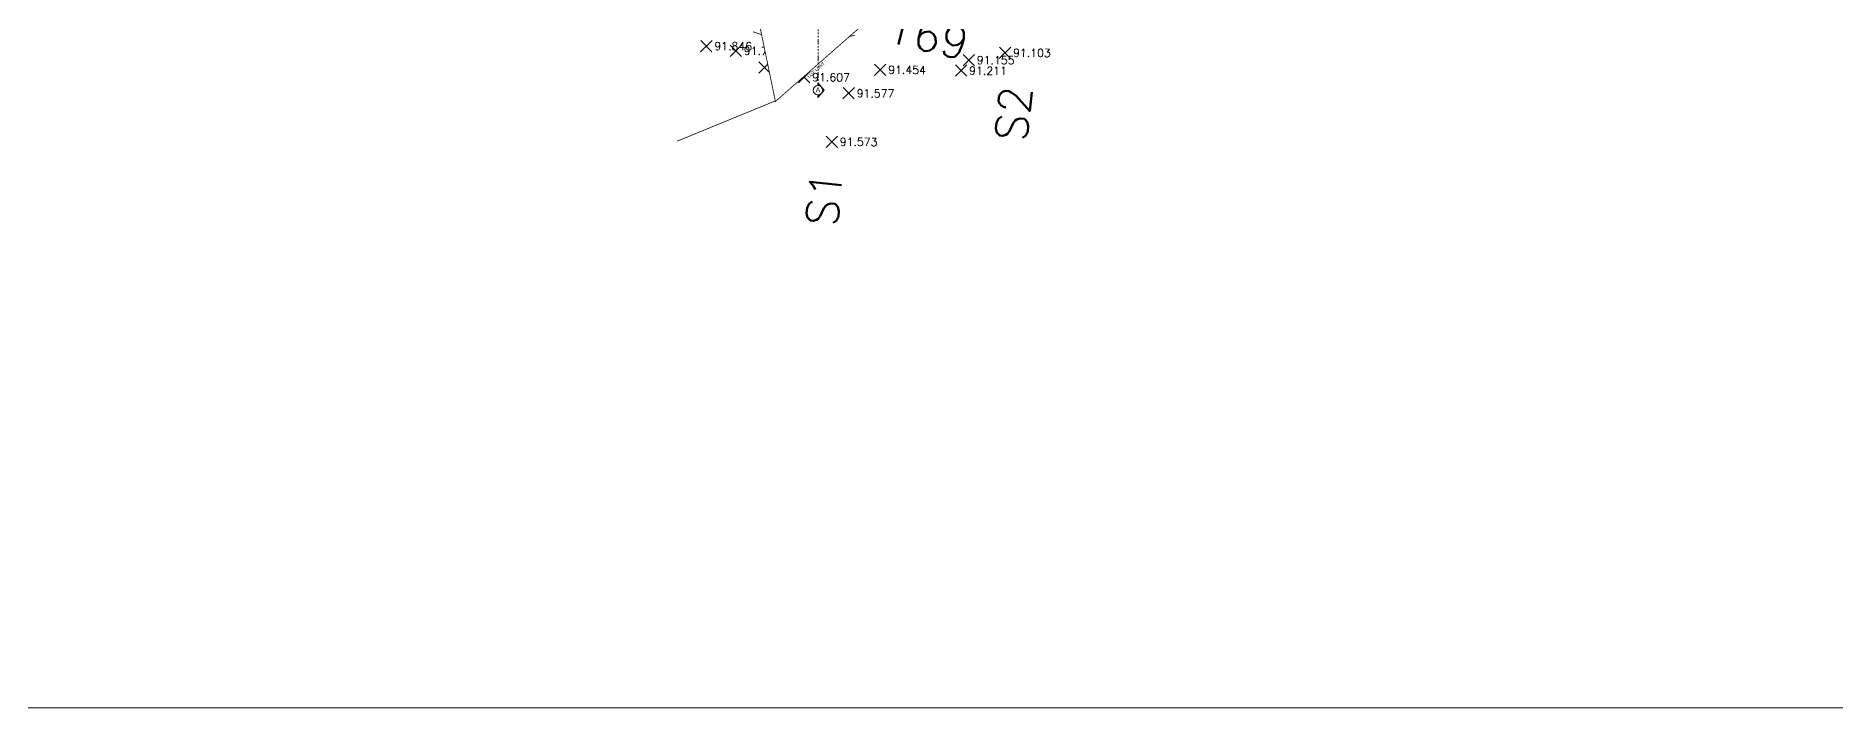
# Model space of a CAD drawing. Header units: inches. Extents: x -48 to 777, y -156 to 510.
# Drawn here: x 53.1 to 165.6, y 68.9 to 110.9 of the extents above; entities that cross this region are included whole.
import ezdxf
from ezdxf.enums import TextEntityAlignment as Align

# ---------------------------------------------------------------- set-up
doc = ezdxf.new("R2010")
doc.units = ezdxf.units.IN
doc.header["$MEASUREMENT"] = 0
doc.set_wipeout_variables(frame=1)
doc.linetypes.add('ACAD_ISO06W100', pattern=[36, 24, -3, 0, -3, 0, -3, 0, -3])
doc.linetypes.add('ACAD_ISO10W100', pattern=[18, 12, -3, 0, -3])
for name, color, linetype, lineweight in [('A-AXIS', 253, 'ACAD_ISO10W100', 5), ('A-DIM', 9, 'Continuous', 5), ('A-LEVELS', 139, 'Continuous', 20), ('A-LIMIT LOT', 235, 'ACAD_ISO10W100', 20), ('A-NOTES', 151, 'Continuous', 20), ('A-SIGNS1', 20, 'Continuous', 15), ('A-SIGNS2', 30, 'Continuous', 15), ('A-TEXT', 50, 'Continuous', 15)]:
    doc.layers.add(name, color=color, linetype=linetype, lineweight=lineweight)
doc.layers.add('pts pc', color=7, linetype='Continuous')
doc.styles.add('2mm', font='simplex.shx', dxfattribs={"height": 0.5})
doc.styles.add('5mm', font='simplex_.ttf', dxfattribs={"height": 5})
doc.styles.add('ROMAND', font='verdana.ttf')
doc.styles.add('Stretch', font='GOTHIC.TTF', dxfattribs={"width": 0.75, "height": 0.2})

# ---------------------------------------------------------------- blocks, each defined once
blk = doc.blocks.new('ZDGFHGCGFF')
h = blk.add_hatch(color=256)
h.paths.add_polyline_path([(94.086, 59.804), (94.151, 59.726, 0.223535), (94.086, 59.756)])
h.paths.add_polyline_path([(94.151, 59.726), (94.195, 59.673), (94.151, 59.619, 0.17452), (94.17, 59.673, 0.17452)])
h.paths.add_polyline_path([(94.086, 59.589, 0.223535), (94.151, 59.619), (94.086, 59.541)])
for p, q in [((94.086, 59.756), (94.086, 59.804)), ((94.086, 59.804), (94.195, 59.673)), ((94.195, 59.673), (94.086, 59.541)), ((94.086, 59.541), (94.086, 59.589))]:
    blk.add_line(p, q)
blk.add_circle((94.086, 59.673), 0.0839)
blk = doc.blocks.new('GDFZXHGGBV')
at = {"layer": 'A-SIGNS1'}
blk.add_blockref('ZDGFHGCGFF', (0.388, 0), dxfattribs=at)
at = {"layer": 'A-SIGNS2', "linetype": 'ACAD_ISO06W100', "ltscale": 0.01, "style": 'Stretch', "flags": 12}
blk.add_attdef('A', text='', height=0.0883, dxfattribs=at).set_placement((94.474, 59.682), align=Align.MIDDLE)
blk = doc.blocks.new('LOT 688  TOPOGRAPHIC PLAN')
at = {"layer": 'A-LEVELS', "linetype": 'Continuous'}
blk.add_lwpolyline([(-315986.53091, -27945.92217), (-315985.49258, -27946.26497), (-315984.97471, -27946.43377), (-315984.44069, -27946.52226), (-315983.35882, -27946.62195), (-315982.81668, -27946.69449), (-315982.27848, -27946.70492), (-315981.74942, -27946.58821), (-315981.22525, -27946.41458), (-315980.17565, -27946.12034)], dxfattribs=at)
at = {"layer": 'A-LIMIT LOT', "linetype": 'Continuous', "const_width": 0.1}
blk.add_lwpolyline([(-315996.80172, -27893.57917), (-315985.1164, -27950.2257), (-315970.22923, -27937.16678), (-315964.6636, -27941.43051), (-315964.08799, -27936.87852), (-315969.32038, -27930.53073), (-315969.32038, -27896.23659), (-315996.80172, -27893.57917)], dxfattribs=at)
at = {"layer": 'A-LIMIT LOT', "linetype": 'Continuous'}
blk.add_lwpolyline([(-315985.1164, -27950.2257), (-315991.27372, -27952.75626)], dxfattribs=at)
at = {"layer": 'pts pc', "linetype": 'Continuous'}
for points in [[(-315989.09134, -27946.46064), (-315989.80212, -27947.16384)], [(-315989.09513, -27947.16763), (-315989.79833, -27946.45685)], [(-315987.25391, -27946.75949), (-315987.96469, -27947.46269)], [(-315987.2577, -27947.46648), (-315987.9609, -27946.7557)], [(-315972.69178, -27947.33256), (-315973.40256, -27948.03576)], [(-315972.69557, -27948.03955), (-315973.39877, -27947.32877)], [(-315970.43231, -27946.87867), (-315971.14309, -27947.58187)], [(-315970.4361, -27947.58566), (-315971.1393, -27946.87488)], [(-315985.46448, -27947.8021), (-315986.17526, -27948.5053)], [(-315985.46827, -27948.50909), (-315986.17147, -27947.79831)], [(-315982.97866, -27948.40343), (-315983.68944, -27949.10663)], [(-315982.98245, -27949.11042), (-315983.68565, -27948.39964)], [(-315978.22912, -27947.94189), (-315978.9399, -27948.64509)], [(-315978.23291, -27948.64888), (-315978.93611, -27947.9381)], [(-315973.17331, -27947.99099), (-315973.88409, -27948.69419)], [(-315973.1771, -27948.69798), (-315973.8803, -27947.9872)], [(-315980.20001, -27949.40734), (-315980.91079, -27950.11054)], [(-315980.2038, -27950.11433), (-315980.907, -27949.40355)], [(-315981.25828, -27952.43971), (-315981.96906, -27953.14291)], [(-315981.26207, -27953.1467), (-315981.96527, -27952.43592)]]:
    blk.add_lwpolyline(points, dxfattribs=at)
at = {"layer": 'A-NOTES', "linetype": 'Continuous', "style": '5mm'}
blk.add_text('169', height=2, rotation=346.2456335, dxfattribs=at).set_placement((-315978.34743, -27946.49287))
at = {"layer": 'A-NOTES', "style": '5mm'}
for s, p in [('S2', (-315969.43873, -27952.83693)), ('S1', (-315981.26852, -27958.14778))]:
    blk.add_text(s, height=2, rotation=84.1762561, dxfattribs=at).set_placement(p)
at = {"layer": 'pts pc', "color": 1, "char_height": 0.5, "attachment_point": 1, "rotation": 359.6928524, "style": '2mm'}
for s, insert, width in [('\\Fsimplex.shx;\\W1.0000000000;\\T1.0000000000;\\o\\l91.846', (-315988.94539, -27946.56492), 2.9761905), ('\\Fsimplex.shx;\\W1.0000000000;\\T1.0000000000;\\o\\l91.754', (-315987.10797, -27946.86377), 2.9761905), ('\\Fsimplex.shx;\\W1.0000000000;\\T1.0000000000;\\o\\l91.155', (-315972.54583, -27947.43685), 2.8809524), ('\\Fsimplex.shx;\\W1.0000000000;\\T1.0000000000;\\o\\l91.103', (-315970.28637, -27946.98295), 2.8809524), ('\\Fsimplex.shx;\\W1.0000000000;\\T1.0000000000;\\o\\l91.673', (-315985.31853, -27947.90638), 2.9761905), ('\\Fsimplex.shx;\\W1.0000000000;\\T1.0000000000;\\o\\l91.607', (-315982.83272, -27948.50772), 2.9761905), ('\\Fsimplex.shx;\\W1.0000000000;\\T1.0000000000;\\o\\l91.454', (-315978.08318, -27948.04617), 2.9761905), ('\\Fsimplex.shx;\\W1.0000000000;\\T1.0000000000;\\o\\l91.211', (-315973.02737, -27948.09527), 2.7857143), ('\\Fsimplex.shx;\\W1.0000000000;\\T1.0000000000;\\o\\l91.577', (-315980.05406, -27949.51163), 2.9761905), ('\\Fsimplex.shx;\\W1.0000000000;\\T1.0000000000;\\o\\l91.573', (-315981.11233, -27952.544), 2.9761905)]:
    blk.add_mtext(s, dxfattribs=dict(at, insert=insert, width=width))
at = {"linetype": 'Continuous'}
blk.add_wipeout([(-315996.80172, -27893.57917), (-315969.32038, -27896.23659), (-315969.32038, -27930.53073), (-315964.08799, -27936.87852), (-315964.6636, -27941.43051), (-315970.22923, -27937.16678), (-315985.1164, -27950.2257)], dxfattribs=at).dxf.layer = 'A-LIMIT LOT'
at = {"layer": 'A-TEXT', "insert": (-315983.16436, -27948.66967), "char_height": 0.2, "width": 7.1807633, "attachment_point": 1, "rotation": 41.2570005, "style": 'ROMAND'}
blk.add_mtext('LOT LIMIT', dxfattribs=at)

msp = doc.modelspace()

# ---------------------------------------------------------------- block references
at = {"layer": 'pts pc'}
msp.add_blockref('LOT 688  TOPOGRAPHIC PLAN', (316084.44716, 28057.10823), dxfattribs=at)

# ---------------------------------------------------------------- next in the draw order: linework, layer by layer
at = {"layer": 'A-AXIS', "linetype": 'ACAD_ISO06W100', "ltscale": 0.014}
msp.add_lwpolyline([(101.97678, 162.53523), (101.97678, 107.99672)], dxfattribs=at)
at = {"layer": 'A-DIM'}
msp.add_lwpolyline([(663.20624, 187.57649), (-47.69669, 187.57649), (-47.69669, 68.94616), (663.20624, 68.94616)], close=True, dxfattribs=at)

# ---------------------------------------------------------------- next in the draw order: block references
at = {"layer": 'A-SIGNS1'}
ref = msp.add_blockref('GDFZXHGGBV', (-228.68314, -101.31762), dxfattribs=dict(at, xscale=3.5, yscale=3.5, zscale=3.5))
ref.add_attrib('A', 'A', dxfattribs={"layer": 'A-SIGNS2', "linetype": 'ACAD_ISO06W100', "ltscale": 0.01, "height": 0.30914, "style": 'Stretch'}).set_placement((101.9747, 107.56925), align=Align.MIDDLE)

doc.saveas('drawing.dxf')
